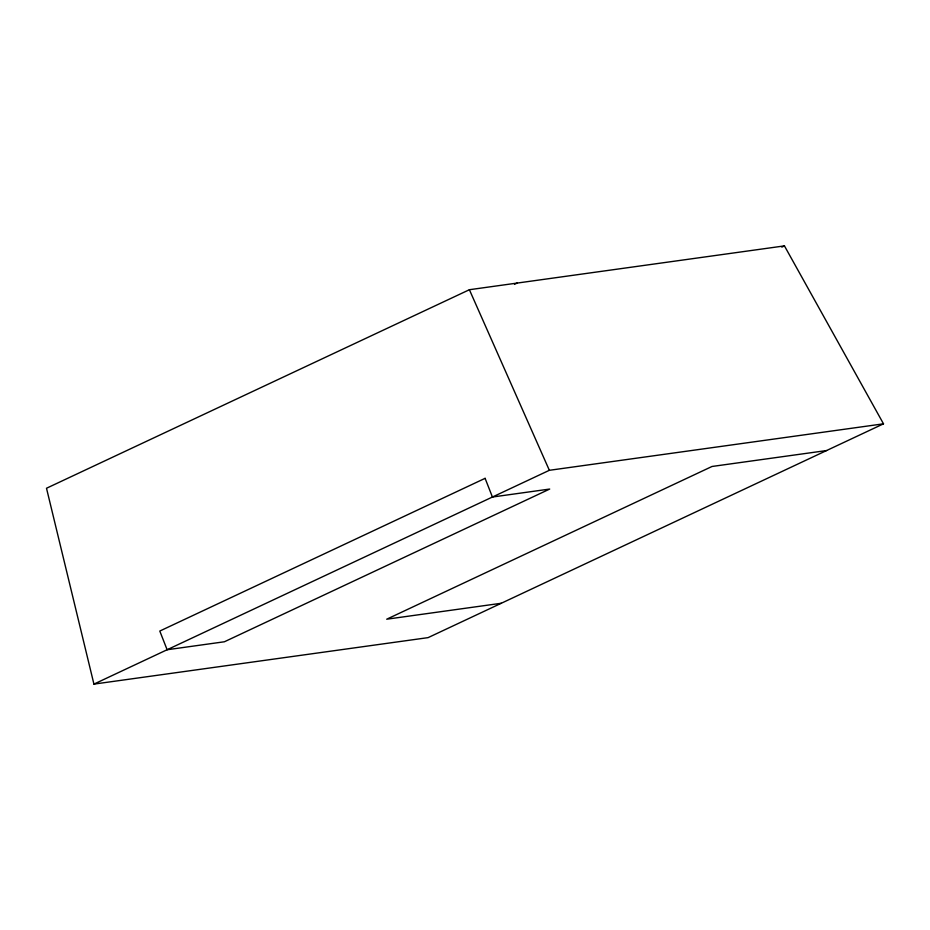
<?xml version="1.0" encoding="UTF-8"?>
<svg xmlns="http://www.w3.org/2000/svg" width="930" height="930" viewBox="0 0 930 930"><rect width="100%" height="100%" fill="white"/><g stroke="black" fill="none" stroke-linecap="round" stroke-linejoin="round"><path stroke-width="1.4" d="M469.394 289.718L46.5 488.25L93.93 684.108L428.079 637.631L883.5 423.824L784.443 245.892L469.394 289.718L549.351 470.301L883.5 423.824M514.499 284.313L517.126 283.08M781.816 247.124L784.443 245.892M93.93 684.108L549.351 470.301M826.572 450.55L712.008 466.476L386.706 619.206L501.27 603.268M485.1 478.334L159.797 631.052L167.121 649.745L224.409 641.77L549.7 489.052L492.423 497.027L485.1 478.334"/></g></svg>
